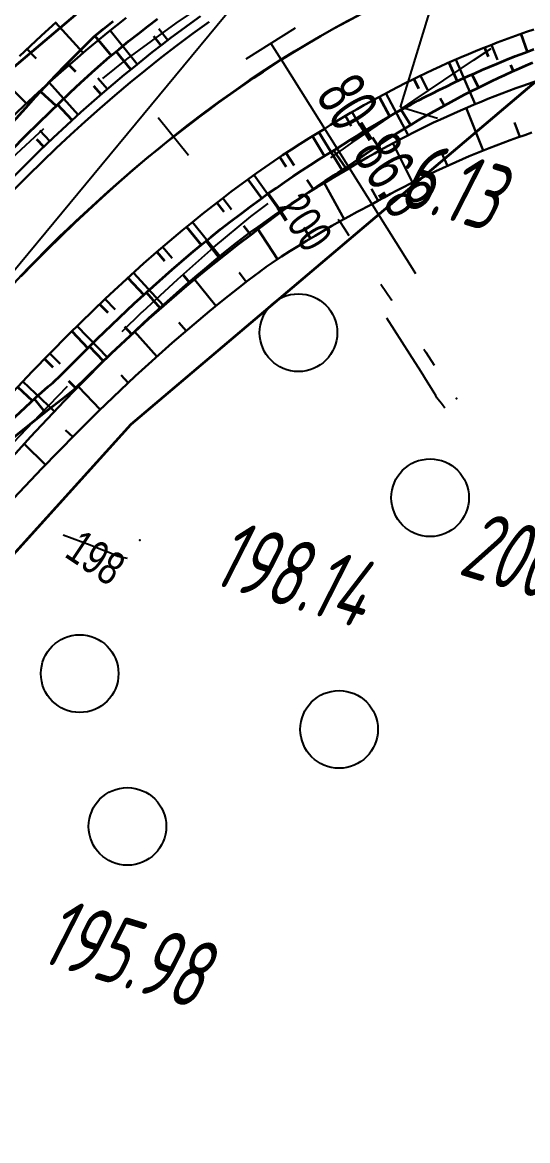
# Model space of a CAD drawing. Header units: millimetres. Extents: x -1799 to 6962, y -1020 to 4121.
# Drawn here: x 4811.7 to 4837.7, y 3081.4 to 3139 of the extents above; entities that cross this region are included whole.
import ezdxf

# ---------------------------------------------------------------- set-up
doc = ezdxf.new("R2010")
doc.units = ezdxf.units.MM
doc.linetypes.add('CONTI', pattern=[0])
for name, color, linetype, lineweight in [('10', 1, 'Continuous', 35), ('КОПИЯ_ОСЬ_13_ОТКОСЫ', 7, 'Continuous', 30), ('ОСЬ_ВЕРХ_ПОКРЫТИЯ_ГРАНИЦЫ_ПОЛОС', 7, 'Continuous', 30), ('ОСЬ_ВЕРХ_ПОКРЫТИЯ_ОСЬ', 1, 'Continuous', 30), ('Ось_примыкания', 1, 'Continuous', 35)]:
    doc.layers.add(name, color=color, linetype=linetype, lineweight=lineweight)
for name, color, linetype in [('GOR_BDEFAULT', 212, 'CONTI'), ('NAD_MDEFAULT', 7, 'CONTI'), ('PI_OTDEFAULT', 172, 'CONTI'), ('PI_TTDEFAULT', 5, 'CONTI'), ('SIT_LDEFAULT', 7, 'CONTI'), ('USLZNDEFAULT', 7, 'CONTI'), ('ZAPSKDEFAULT', 7, 'CONTI'), ('КОПИЯ_ОСЬ_ТАНГЕНСЫ', 1, 'Continuous'), ('ОСЬ_ВЕРХ_ПОКРЫТИЯ_ОТКОСЫ', 7, 'Continuous'), ('ОСЬ_ВЕРХ_ПОКРЫТИЯ_ПИКЕТЫ', 1, 'Continuous'), ('ОСЬ_ВЕРХ_ПОКРЫТИЯ_РАЗБИВКА_КРИВ', 1, 'Continuous'), ('ОСЬ_ВЕРХ_ПОКРЫТИЯ_ТАНГЕНСЫ', 1, 'Continuous'), ('разметка', 7, 'Continuous')]:
    doc.layers.add(name, color=color, linetype=linetype)
doc.styles.add('eskd', font='spds.shx', dxfattribs={"width": 1.2, "oblique": 15})
doc.styles.add('SHRFT', font='TXT', dxfattribs={"width": 3.5})
doc.styles.get("Standard").update_dxf_attribs({"font": 'arial.ttf'})

# ---------------------------------------------------------------- blocks, each defined once
blk = doc.blocks.new('BL_13')
at = {"color": 0}
for p, q in [((-2.5, 7), (-2.5, 9)), ((-2.5, 9), (2.5, 9)), ((2.5, 9), (2.5, 7)), ((0, 7), (-2.5, 7)), ((0, 0), (0, 7)), ((2.5, 7), (0, 7)), ((2, 0), (0, 0))]:
    blk.add_line(p, q, dxfattribs=at)
blk = doc.blocks.new('BL_2004')
at = {"color": 0}
blk.add_circle((0, 0), 2, dxfattribs=at)

msp = doc.modelspace()

# ---------------------------------------------------------------- linework, layer by layer
at = {"layer": '10'}
for p, q in [((4832.606, 3154.783), (4804.776, 3131.223)), ((4817.286, 3118.293), (4841.916, 3139.133)), ((4784.736, 3082.333), (4817.286, 3118.293))]:
    msp.add_line(p, q, dxfattribs=at)
for points in [[(5126.716, 2919.343), (5103.206, 2947.443), (5106.036, 2952.483), (5090.316, 2971.423), (5010.816, 3060.993), (4964.366, 3097.523), (4959.866, 3089.543), (4935.266, 3109.693), (4925.046, 3116.333), (4915.736, 3122.393), (4882.236, 3156.863), (4868.236, 3165.853), (4844.226, 3168.003), (4845.853, 3159.921), (4832.606, 3154.783), (4804.776, 3131.223), (4770.826, 3093.703), (4735.886, 3046.233), (4680.976, 2976.563), (4647.056, 2935.783), (4635.286, 2926.063), (4615.906, 2918.193), (4598.586, 2915.533), (4552.416, 2914.983)], [(4557.366, 2900.733), (4579.636, 2901.023), (4603.806, 2901.343), (4619.906, 2900.323), (4644.596, 2910.463), (4659.776, 2923.013), (4694.926, 2965.253), (4750.166, 3035.343), (4784.736, 3082.333), (4817.286, 3118.293), (4841.916, 3139.133), (4849.498, 3141.814), (4850.396, 3137.353), (4862.146, 3136.323), (4879.536, 3127.573), (4921.766, 3093.823), (4990.146, 3039.233), (5067.656, 2951.893), (5147.236, 2856.943), (5178.236, 2824.543), (5178.236, 2824.543), (5183.976, 2815.193), (5213.876, 2748.373)]]:
    msp.add_lwpolyline(points, dxfattribs=at)
at = {"layer": 'GOR_BDEFAULT', "color": 212, "flags": 128}
for points, elevation in [([(4833.452, 3119.129), (4833.342, 3119.299), (4833.052, 3119.649), (4832.992, 3119.769), (4832.902, 3119.919), (4832.772, 3120.139), (4832.572, 3120.459), (4832.242, 3120.989), (4831.652, 3121.899), (4830.462, 3123.759)], 200), ([(4817.092, 3111.379), (4816.602, 3111.479), (4816.522, 3111.519), (4816.402, 3111.569), (4816.222, 3111.649), (4815.892, 3111.779), (4815.172, 3112.069), (4813.782, 3112.579)], 198)]:
    msp.add_lwpolyline(points, dxfattribs=dict(at, elevation=elevation))
at = {"layer": 'PI_TTDEFAULT', "color": 5}
for p in [(4834.052, 3119.619, 200.075), (4817.732, 3112.329, 198.136)]:
    msp.add_point(p, dxfattribs=at)
at = {"layer": 'SIT_LDEFAULT', "color": 7}
for p, q in [((4822.852, 3141.169), (4819.592, 3138.949)), ((4819.592, 3138.949), (4817.052, 3137.099)), ((4834.932, 3137.049), (4835.842, 3137.649)), ((4817.052, 3137.099), (4815.812, 3136.099)), ((4831.872, 3134.989), (4834.932, 3137.039)), ((4828.712, 3132.829), (4831.872, 3134.989)), ((4812.772, 3133.499), (4811.132, 3131.999)), ((4827.582, 3132.019), (4828.712, 3132.829)), ((4823.462, 3128.989), (4824.352, 3129.659)), ((4821.552, 3127.409), (4823.462, 3128.989)), ((4827.962, 3128.849), (4828.042, 3128.729)), ((4828.042, 3128.729), (4828.262, 3128.399)), ((4828.262, 3128.399), (4828.512, 3128.009)), ((4819.692, 3125.769), (4821.552, 3127.409)), ((4817.872, 3124.079), (4819.692, 3125.769)), ((4830.162, 3125.509), (4830.702, 3124.699)), ((4830.702, 3124.699), (4830.722, 3124.669)), ((4816.822, 3123.079), (4817.862, 3124.089)), ((4832.372, 3122.169), (4832.472, 3122.009)), ((4832.472, 3122.009), (4832.912, 3121.339)), ((4812.592, 3118.799), (4814.002, 3120.249)), ((4810.882, 3116.999), (4812.592, 3118.799))]:
    msp.add_line(p, q, dxfattribs=at)
at = {"layer": 'КОПИЯ_ОСЬ_13_ОТКОСЫ'}
for points in [[(4810.492, 3130.321), (4812.555, 3132.368), (4813.262, 3133.039), (4813.976, 3133.702), (4814.697, 3134.359), (4815.248, 3134.846), (4815.802, 3135.329), (4816.361, 3135.807), (4816.924, 3136.281), (4817.404, 3136.673), (4817.887, 3137.062), (4818.373, 3137.447), (4818.861, 3137.828), (4819.353, 3138.205), (4819.853, 3138.577), (4820.356, 3138.946), (4820.863, 3139.31)], [(4811.037, 3134.008), (4811.763, 3134.696), (4812.497, 3135.376), (4813.237, 3136.05), (4813.805, 3136.551), (4814.376, 3137.048), (4814.952, 3137.54), (4815.532, 3138.026), (4816.029, 3138.429), (4816.53, 3138.827), (4817.034, 3139.221)], [(4811.037, 3134.008), (4811.763, 3134.696), (4812.497, 3135.376), (4813.237, 3136.05), (4813.805, 3136.551), (4814.376, 3137.048), (4814.952, 3137.54), (4815.532, 3138.026), (4816.029, 3138.429), (4816.53, 3138.827), (4817.034, 3139.221)], [(4811.534, 3137.243), (4812.093, 3137.775), (4812.657, 3138.302), (4813.423, 3139.002)], [(4813.395, 3138.976), (4814.813, 3137.422)], [(4810.423, 3119.145), (4812.178, 3121.007), (4814.033, 3122.897), (4815.958, 3124.766), (4817.924, 3126.566), (4818.588, 3127.148), (4819.258, 3127.722), (4819.935, 3128.29), (4820.444, 3128.706), (4820.956, 3129.117), (4821.473, 3129.524), (4821.993, 3129.927), (4822.429, 3130.255), (4822.868, 3130.581), (4823.309, 3130.902), (4823.753, 3131.221), (4824.2, 3131.535), (4824.647, 3131.842), (4825.097, 3132.144), (4825.55, 3132.442), (4826.005, 3132.736), (4826.462, 3133.027), (4827.229, 3133.496), (4827.569, 3133.707), (4827.91, 3133.916), (4828.253, 3134.122), (4828.597, 3134.325), (4828.943, 3134.526), (4829.29, 3134.723), (4829.64, 3134.919), (4829.99, 3135.111), (4830.342, 3135.3), (4830.696, 3135.487), (4831.051, 3135.671), (4831.408, 3135.853), (4831.766, 3136.031), (4832.124, 3136.207), (4832.485, 3136.38), (4832.847, 3136.55), (4833.21, 3136.717), (4833.575, 3136.881), (4833.941, 3137.042), (4834.308, 3137.201), (4834.677, 3137.356), (4835.046, 3137.509), (4835.417, 3137.659), (4835.789, 3137.806), (4836.162, 3137.95), (4836.536, 3138.091), (4836.912, 3138.229), (4837.288, 3138.364), (4837.665, 3138.496), (4838.044, 3138.626)], [(4817.598, 3136.83), (4816.199, 3138.565)], [(4819.171, 3138.066), (4818.72, 3138.656)], [(4835.872, 3137.839), (4836.175, 3137.06)], [(4811.927, 3137.617), (4812.383, 3137.137)], [(4834.023, 3137.078), (4835.022, 3134.779)], [(4810.491, 3136.226), (4811.889, 3134.813)], [(4816.061, 3135.551), (4815.577, 3136.117)], [(4832.205, 3136.245), (4832.559, 3135.51)], [(4810.392, 3115.773), (4812.107, 3117.648), (4813.837, 3119.479), (4814.417, 3120.079), (4816.282, 3121.948), (4818.176, 3123.751), (4820.103, 3125.477), (4820.589, 3125.894), (4821.079, 3126.306), (4821.572, 3126.715), (4822.068, 3127.119), (4822.731, 3127.646), (4823.399, 3128.163), (4823.827, 3128.469), (4824.257, 3128.773), (4824.689, 3129.072), (4825.124, 3129.368), (4825.562, 3129.661), (4825.997, 3129.944), (4826.435, 3130.223), (4826.876, 3130.498), (4827.319, 3130.769), (4827.764, 3131.037), (4828.507, 3131.466), (4828.834, 3131.664), (4829.164, 3131.858), (4829.494, 3132.05), (4829.826, 3132.24), (4830.16, 3132.427), (4830.495, 3132.611), (4830.831, 3132.792), (4831.169, 3132.971), (4831.509, 3133.147), (4831.85, 3133.321), (4832.192, 3133.492), (4832.535, 3133.66), (4832.88, 3133.825), (4833.226, 3133.988), (4833.573, 3134.148), (4833.922, 3134.305), (4834.272, 3134.459), (4834.623, 3134.611), (4834.975, 3134.759), (4835.329, 3134.905), (4835.683, 3135.049), (4836.039, 3135.189), (4836.395, 3135.327), (4836.753, 3135.461), (4837.112, 3135.593), (4837.472, 3135.722), (4838.254, 3135.992)], [(4810.392, 3115.773), (4812.107, 3117.648), (4813.837, 3119.479), (4814.418, 3120.079), (4816.282, 3121.948), (4818.176, 3123.751), (4820.103, 3125.477), (4820.589, 3125.894), (4821.079, 3126.306), (4821.572, 3126.715), (4822.068, 3127.119), (4822.731, 3127.646), (4823.399, 3128.163), (4823.827, 3128.469), (4824.257, 3128.773), (4824.69, 3129.072), (4825.124, 3129.368), (4825.562, 3129.661), (4825.997, 3129.944), (4826.435, 3130.223), (4826.876, 3130.498), (4827.319, 3130.769), (4827.764, 3131.037), (4828.507, 3131.466), (4828.834, 3131.663), (4829.163, 3131.858), (4829.494, 3132.05), (4829.826, 3132.24), (4830.16, 3132.427), (4830.495, 3132.611), (4830.831, 3132.792), (4831.169, 3132.971), (4831.509, 3133.147), (4831.85, 3133.321), (4832.192, 3133.492), (4832.535, 3133.66), (4832.88, 3133.825), (4833.226, 3133.988), (4833.573, 3134.148), (4833.922, 3134.305), (4834.272, 3134.459), (4834.623, 3134.611), (4834.975, 3134.759), (4835.329, 3134.905), (4835.683, 3135.049), (4836.039, 3135.189), (4836.396, 3135.327), (4836.753, 3135.461), (4837.112, 3135.593), (4837.472, 3135.722), (4838.254, 3135.992)], [(4814.557, 3134.232), (4813.059, 3135.888)], [(4830.42, 3135.342), (4831.57, 3133.179)], [(4828.673, 3134.369), (4829.074, 3133.681)], [(4835.437, 3132.391), (4834.558, 3134.583)], [(4837.316, 3133.095), (4837.056, 3133.838)], [(4810.95, 3114.172), (4812.688, 3116.012), (4814.434, 3117.804), (4815.019, 3118.39), (4815.605, 3118.969), (4817.49, 3120.764), (4819.397, 3122.485), (4821.328, 3124.124), (4821.812, 3124.517), (4822.3, 3124.906), (4822.791, 3125.291), (4823.286, 3125.672), (4823.945, 3126.166), (4824.043, 3126.245), (4824.143, 3126.323), (4824.244, 3126.398), (4824.346, 3126.472), (4824.449, 3126.544), (4824.554, 3126.615), (4825.034, 3126.927), (4825.464, 3127.202), (4825.895, 3127.473), (4826.329, 3127.741), (4826.766, 3128.005), (4827.197, 3128.257), (4827.631, 3128.506), (4828.067, 3128.751), (4828.506, 3128.992), (4828.946, 3129.229), (4829.677, 3129.607), (4830.003, 3129.791), (4830.33, 3129.973), (4830.659, 3130.152), (4830.989, 3130.329), (4831.32, 3130.502), (4831.653, 3130.673), (4831.987, 3130.842), (4832.323, 3131.008), (4832.66, 3131.171), (4832.998, 3131.331), (4833.338, 3131.489), (4833.678, 3131.644), (4834.02, 3131.796), (4834.364, 3131.945), (4834.708, 3132.092), (4835.054, 3132.236), (4835.4, 3132.377), (4835.748, 3132.515), (4836.097, 3132.65), (4836.465, 3132.789), (4836.834, 3132.924), (4837.204, 3133.056), (4837.576, 3133.185), (4837.948, 3133.311)], [(4813.088, 3132.875), (4812.575, 3133.419)], [(4826.963, 3133.333), (4828.209, 3131.294)], [(4831.793, 3130.744), (4830.775, 3132.762)], [(4825.274, 3132.261), (4825.697, 3131.622)], [(4833.597, 3131.607), (4833.287, 3132.293)], [(4823.625, 3131.129), (4824.962, 3129.258)], [(4828.265, 3128.86), (4827.24, 3130.722)], [(4830.028, 3129.805), (4829.682, 3130.423)], [(4822.015, 3129.943), (4822.469, 3129.345)], [(4820.444, 3128.706), (4821.862, 3126.953)], [(4824.837, 3126.8), (4823.775, 3128.433)], [(4826.531, 3127.863), (4826.195, 3128.419)], [(4818.909, 3127.424), (4819.398, 3126.852)], [(4817.412, 3126.097), (4818.936, 3124.432)], [(4821.649, 3124.386), (4820.495, 3125.814)], [(4823.221, 3125.623), (4822.849, 3126.108)], [(4815.937, 3124.746), (4816.46, 3124.207)], [(4820.119, 3123.098), (4819.745, 3123.538)], [(4814.502, 3123.353), (4816.071, 3121.737)], [(4818.615, 3121.78), (4817.455, 3123.065)], [(4813.09, 3121.937), (4813.626, 3121.411)], [(4817.139, 3120.43), (4816.765, 3120.823)], [(4811.7, 3120.5), (4813.34, 3118.953)], [(4815.691, 3119.051), (4814.569, 3120.23)], [(4814.274, 3117.64), (4813.906, 3117.998)], [(4812.879, 3116.207), (4811.774, 3117.284)]]:
    msp.add_lwpolyline(points, dxfattribs=at)
at = {"layer": 'КОПИЯ_ОСЬ_ТАНГЕНСЫ'}
msp.add_line((4765.122, 3070.489), (4845.817, 3167.968), dxfattribs=at)
at = {"layer": 'ОСЬ_ВЕРХ_ПОКРЫТИЯ_ГРАНИЦЫ_ПОЛОС'}
for points in [[(4811.259, 3130.388), (4811.972, 3131.101), (4812.694, 3131.808), (4813.425, 3132.508), (4814.166, 3133.2), (4814.917, 3133.885), (4815.678, 3134.561), (4816.45, 3135.228), (4817.232, 3135.886), (4818.025, 3136.534), (4818.829, 3137.172), (4819.644, 3137.798), (4820.471, 3138.413), (4821.309, 3139.016)], [(4810.423, 3119.145), (4812.178, 3121.007), (4814.033, 3122.897), (4815.958, 3124.766), (4817.924, 3126.566), (4818.588, 3127.148), (4819.258, 3127.722), (4819.935, 3128.29), (4820.444, 3128.706), (4820.956, 3129.117), (4821.473, 3129.524), (4821.993, 3129.927), (4822.429, 3130.255), (4822.868, 3130.581), (4823.309, 3130.902), (4823.753, 3131.221), (4824.2, 3131.535), (4824.647, 3131.842), (4825.097, 3132.144), (4825.55, 3132.442), (4826.005, 3132.736), (4826.462, 3133.027), (4827.229, 3133.496), (4827.569, 3133.707), (4827.91, 3133.916), (4828.253, 3134.122), (4828.597, 3134.325), (4828.943, 3134.526), (4829.29, 3134.723), (4829.64, 3134.919), (4829.99, 3135.111), (4830.342, 3135.3), (4830.696, 3135.487), (4831.051, 3135.671), (4831.408, 3135.853), (4831.766, 3136.031), (4832.124, 3136.207), (4832.485, 3136.38), (4832.847, 3136.55), (4833.21, 3136.717), (4833.575, 3136.881), (4833.941, 3137.042), (4834.308, 3137.201), (4834.677, 3137.356), (4835.046, 3137.509), (4835.417, 3137.659), (4835.789, 3137.806), (4836.162, 3137.95), (4836.536, 3138.091), (4836.912, 3138.229), (4837.288, 3138.364), (4837.665, 3138.496), (4838.044, 3138.626)]]:
    msp.add_lwpolyline(points, dxfattribs=at)
at = {"layer": 'ОСЬ_ВЕРХ_ПОКРЫТИЯ_ОСЬ'}
msp.add_lwpolyline([(4811.599, 3125.906), (4812.28, 3126.6), (4812.967, 3127.288), (4813.661, 3127.969), (4814.361, 3128.643), (4815.069, 3129.309), (4815.785, 3129.968), (4816.508, 3130.617), (4817.239, 3131.258), (4817.979, 3131.89), (4818.726, 3132.511), (4819.482, 3133.122), (4820.247, 3133.723), (4821.02, 3134.312), (4821.803, 3134.889), (4822.594, 3135.454), (4823.394, 3136.006), (4824.204, 3136.545), (4825.022, 3137.069), (4825.022, 3137.069, -0.230024), (4872.799, 3142.296)], format="xyb", dxfattribs=at)
at = {"layer": 'ОСЬ_ВЕРХ_ПОКРЫТИЯ_ОТКОСЫ'}
msp.add_lwpolyline([(4798.272, 3116.068), (4799.077, 3117.079), (4801.381, 3119.944), (4803.117, 3122.059), (4804.842, 3124.108), (4806.609, 3126.139), (4808.5, 3128.227), (4810.492, 3130.321), (4812.555, 3132.368), (4813.262, 3133.039), (4813.976, 3133.702), (4814.697, 3134.359), (4815.248, 3134.846), (4815.802, 3135.329), (4816.361, 3135.807), (4816.924, 3136.281), (4817.404, 3136.673), (4817.887, 3137.062), (4818.373, 3137.447), (4818.861, 3137.828), (4819.353, 3138.205), (4819.853, 3138.577), (4820.356, 3138.946), (4820.863, 3139.31)], dxfattribs=at)
at = {"layer": 'ОСЬ_ВЕРХ_ПОКРЫТИЯ_ПИКЕТЫ'}
msp.add_line((4820.238, 3132.126), (4818.679, 3134.081), dxfattribs=at)
at = {"layer": 'ОСЬ_ВЕРХ_ПОКРЫТИЯ_РАЗБИВКА_КРИВ'}
for p, q in [((4823.22, 3137.118), (4825.76, 3138.714)), ((4825.022, 3137.069), (4824.49, 3137.916)), ((4825.022, 3137.069), (4831.94, 3126.063))]:
    msp.add_line(p, q, dxfattribs=at)
at = {"layer": 'ОСЬ_ВЕРХ_ПОКРЫТИЯ_ТАНГЕНСЫ'}
msp.add_line((4765.122, 3070.489), (4845.817, 3167.968), dxfattribs=at)
at = {"layer": 'Ось_примыкания', "color": 0}
for p, q in [((4837.382, 3138.397), (4837.704, 3137.477)), ((4815.418, 3138.288), (4816.25, 3137.279)), ((4818.834, 3137.806), (4818.465, 3138.28)), ((4817.268, 3136.562), (4816.508, 3137.491)), ((4835.509, 3137.695), (4835.695, 3137.224)), ((4813.998, 3136.88), (4814.425, 3136.458)), ((4833.665, 3136.921), (4834.091, 3135.956)), ((4837.003, 3136.484), (4836.867, 3136.792)), ((4835.194, 3135.632), (4834.861, 3136.309)), ((4815.739, 3135.274), (4815.358, 3135.711)), ((4831.854, 3136.074), (4832.094, 3135.583)), ((4812.62, 3135.431), (4813.417, 3134.689)), ((4830.076, 3135.157), (4830.614, 3134.158)), ((4833.422, 3134.705), (4833.22, 3135.071)), ((4814.243, 3133.946), (4813.497, 3134.766)), ((4831.689, 3133.707), (4831.212, 3134.492)), ((4828.337, 3134.171), (4828.635, 3133.666)), ((4812.78, 3132.582), (4812.417, 3132.965)), ((4826.63, 3133.129), (4827.256, 3132.105)), ((4829.998, 3132.639), (4829.721, 3133.055)), ((4828.352, 3131.504), (4827.731, 3132.396)), ((4824.949, 3132.044), (4825.283, 3131.547)), ((4823.308, 3130.902), (4824.015, 3129.932)), ((4826.676, 3130.414), (4826.362, 3130.874)), ((4825.043, 3129.258), (4824.361, 3130.18)), ((4821.706, 3129.705), (4822.073, 3129.23)), ((4820.142, 3128.459), (4820.9, 3127.53)), ((4823.451, 3128.048), (4823.098, 3128.518)), ((4821.864, 3126.832), (4821.15, 3127.733)), ((4818.613, 3127.169), (4819.003, 3126.714)), ((4817.124, 3125.834), (4817.933, 3124.951)), ((4820.312, 3125.57), (4819.953, 3126.001)), ((4818.801, 3124.26), (4818.083, 3125.085)), ((4815.658, 3124.474), (4816.077, 3124.042)), ((4814.222, 3123.081), (4815.06, 3122.218)), ((4817.317, 3122.92), (4816.955, 3123.311)), ((4815.86, 3121.55), (4815.134, 3122.293)), ((4812.817, 3121.658), (4813.243, 3121.241)), ((4811.432, 3120.216), (4812.194, 3119.497)), ((4814.428, 3120.153), (4814.075, 3120.515)), ((4812.856, 3118.918), (4812.307, 3119.601))]:
    msp.add_line(p, q, dxfattribs=at)
for points in [[(4797.235, 3117.024), (4797.983, 3117.988), (4800.26, 3120.891), (4800.838, 3121.617), (4801.42, 3122.343), (4803.18, 3124.38), (4804.982, 3126.404), (4805.593, 3127.075), (4806.21, 3127.743), (4808.006, 3130.057), (4809.883, 3132.343), (4810.531, 3133.1), (4811.187, 3133.851), (4811.851, 3134.595), (4812.361, 3135.153), (4812.876, 3135.706), (4813.396, 3136.256), (4813.92, 3136.801), (4814.635, 3137.524), (4815.361, 3138.241), (4815.857, 3138.649), (4816.355, 3139.054)], [(4811.157, 3132.437), (4811.844, 3133.139), (4812.538, 3133.835), (4813.07, 3134.355), (4813.605, 3134.87), (4814.145, 3135.381), (4814.689, 3135.887), (4815.427, 3136.557), (4816.176, 3137.219), (4816.664, 3137.618), (4817.156, 3138.013), (4817.65, 3138.405), (4818.147, 3138.792), (4818.647, 3139.175)], [(4810.501, 3117.937), (4812.382, 3119.671), (4813.013, 3120.238), (4813.091, 3120.3), (4813.245, 3120.426), (4813.395, 3120.558), (4813.54, 3120.694), (4815.528, 3122.687), (4817.442, 3124.51), (4819.394, 3126.26), (4819.888, 3126.683), (4820.384, 3127.102), (4820.884, 3127.516), (4821.388, 3127.927), (4821.9, 3128.334), (4822.415, 3128.736), (4822.934, 3129.133), (4823.457, 3129.526), (4823.888, 3129.841), (4824.321, 3130.152), (4824.758, 3130.46), (4825.196, 3130.764), (4825.638, 3131.064), (4826.079, 3131.355), (4826.522, 3131.643), (4826.968, 3131.926), (4827.417, 3132.205), (4827.868, 3132.48), (4828.21, 3132.702), (4828.553, 3132.922), (4828.899, 3133.138), (4829.246, 3133.352), (4829.594, 3133.563), (4829.945, 3133.771), (4830.297, 3133.976), (4830.65, 3134.179), (4831.006, 3134.378), (4831.362, 3134.575), (4831.721, 3134.768), (4832.081, 3134.959), (4832.443, 3135.147), (4832.806, 3135.332), (4833.171, 3135.514), (4833.537, 3135.693), (4833.904, 3135.868), (4834.273, 3136.041), (4834.643, 3136.211), (4835.015, 3136.378), (4835.388, 3136.542), (4835.763, 3136.703), (4836.138, 3136.861), (4836.613, 3137.053), (4837.09, 3137.242), (4837.568, 3137.426), (4838.048, 3137.605)], [(4811.042, 3117.46), (4813.044, 3119.069), (4813.714, 3119.593), (4814.384, 3120.11), (4816.275, 3121.955), (4818.194, 3123.732), (4820.145, 3125.431), (4820.637, 3125.84), (4821.132, 3126.245), (4821.63, 3126.646), (4822.132, 3127.044), (4822.802, 3127.561), (4823.476, 3128.067), (4823.89, 3128.389), (4824.307, 3128.708), (4824.727, 3129.024), (4825.149, 3129.336), (4825.573, 3129.646), (4825.997, 3129.945), (4826.424, 3130.242), (4826.852, 3130.534), (4827.284, 3130.823), (4827.718, 3131.107), (4827.842, 3131.179), (4827.965, 3131.253), (4828.086, 3131.328), (4828.207, 3131.406), (4828.326, 3131.485), (4828.443, 3131.567), (4828.764, 3131.795), (4829.087, 3132.021), (4829.411, 3132.245), (4829.737, 3132.465), (4830.065, 3132.683), (4830.395, 3132.898), (4830.726, 3133.111), (4831.06, 3133.321), (4831.395, 3133.528), (4831.731, 3133.733), (4832.069, 3133.935), (4832.409, 3134.134), (4832.75, 3134.33), (4833.093, 3134.524), (4833.438, 3134.714), (4833.784, 3134.902), (4834.132, 3135.087), (4834.476, 3135.267), (4834.822, 3135.445), (4835.17, 3135.62), (4835.519, 3135.791), (4835.87, 3135.961), (4836.221, 3136.127), (4836.574, 3136.29), (4836.929, 3136.451), (4837.284, 3136.609), (4837.641, 3136.764), (4837.999, 3136.916)]]:
    msp.add_lwpolyline(points, dxfattribs=at)
at = {"layer": 'разметка', "lineweight": 30, "ltscale": 7}
msp.add_lwpolyline([(4800.09, 3112.73, -0.018062), (4811.253, 3125.566, -0.06068), (4825.025, 3137.064, -0.230141), (4872.799, 3142.296, -0.070919), (4893.188, 3130.926, -0.004441), (4917.101, 3112.483), (4917.101, 3112.483)], format="xyb", dxfattribs=at)

# ---------------------------------------------------------------- block references
at = {"layer": 'USLZNDEFAULT', "color": 7, "rotation": 342.9999999999999}
msp.add_blockref('BL_13', (4831.172, 3134.629), dxfattribs=at)
at = {"layer": 'ZAPSKDEFAULT', "color": 7, "rotation": 342.9999999999999}
for p in [(4825.911, 3123.009), (4832.698, 3114.511), (4814.635, 3105.453), (4828.007, 3102.579), (4817.095, 3097.583)]:
    msp.add_blockref('BL_2004', p, dxfattribs=at)

# ---------------------------------------------------------------- texts
at = {"layer": 'GOR_BDEFAULT', "color": 212, "style": 'SHRFT', "width": 0.75}
for s, rotation, p in [('200', 302.82117, (4824.734, 3129.466, 200)), ('198', 326.37638, (4813.783, 3111.513, 198))]:
    msp.add_text(s, height=1.7223, rotation=rotation, dxfattribs=at).set_placement(p)
at = {"layer": 'NAD_MDEFAULT', "color": 7, "style": 'eskd', "oblique": 10, "width": 0.8}
msp.add_text('6.13', height=3.5, rotation=343, dxfattribs=at).set_placement((4830.963, 3129.636))
at = {"layer": 'PI_OTDEFAULT', "color": 172, "style": 'eskd', "oblique": 10, "width": 0.8}
for s, p in [('198.14', (4821.362, 3110.109)), ('200.07', (4834.082, 3110.599)), ('195.98', (4812.502, 3090.639))]:
    msp.add_text(s, height=3.5, rotation=343, dxfattribs=at).set_placement(p)
at = {"layer": 'ОСЬ_ВЕРХ_ПОКРЫТИЯ_РАЗБИВКА_КРИВ', "width": 0.6}
msp.add_text('80+86.8', height=2.5, rotation=302.15089, dxfattribs=at).set_placement((4826.776, 3135.219))

doc.saveas('drawing.dxf')
